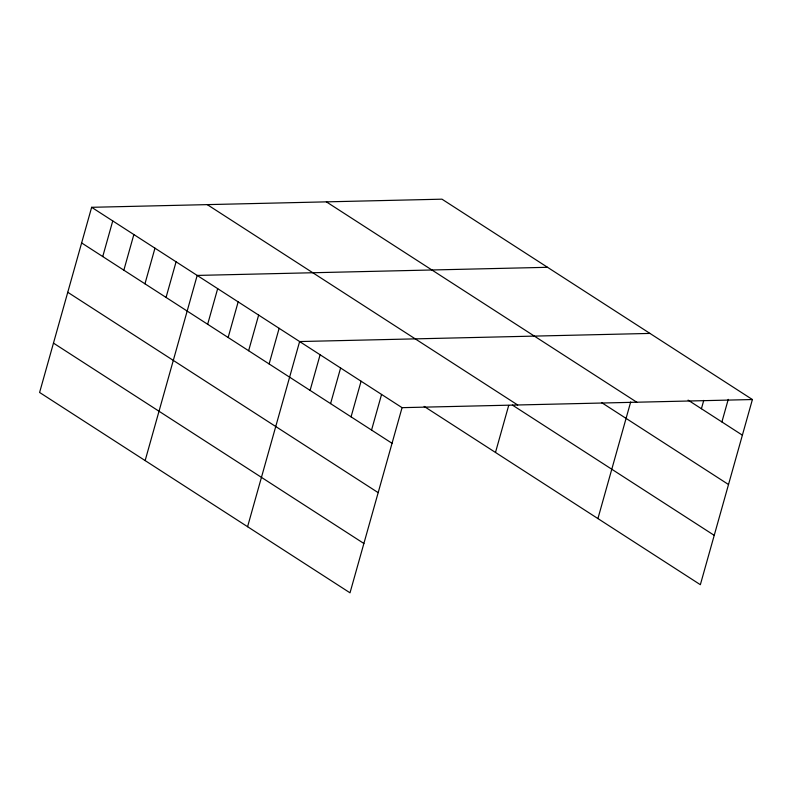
<?xml version="1.0" encoding="UTF-8"?>
<svg xmlns="http://www.w3.org/2000/svg" width="792" height="792" viewBox="0 0 792 792"><rect width="100%" height="100%" fill="white"/><g stroke="black" fill="none" stroke-linecap="round" stroke-linejoin="round"><path stroke-width="1.19" d="M91.644 207.306L39.6 392.466L350.014 592.822L402.059 407.662L91.644 207.306L441.986 199.178L752.4 399.534L700.356 584.694L424.116 406.395M102.742 256.558L112.751 220.928M123.849 270.181L133.858 234.551M144.956 283.803L154.965 248.173M166.063 297.436L176.081 261.805M145.144 460.588L197.188 275.428L547.529 267.3M207.662 324.284L217.671 288.654M228.145 337.501L238.164 301.871M248.629 350.727L258.647 315.097M269.122 363.954L279.13 328.324M247.579 526.71L299.623 341.55L649.965 333.422M310.098 390.397L320.107 354.767M330.581 403.623L340.6 367.993M351.064 416.849L361.083 381.219M371.557 430.076L381.566 394.446M495.485 452.46L508.692 405.464M597.92 518.582L630.699 401.94M701.415 408.721L703.751 400.405M721.898 421.948L728.244 399.376M402.059 407.662L752.4 399.534M688.09 400.128L742.381 435.164M326.373 201.861L636.788 402.217M601.494 402.524L728.511 484.516M207.256 204.623L517.671 404.979M512.424 405.098L714.226 535.352M81.635 242.936L392.04 443.292M67.766 292.278L378.17 492.644M53.47 343.114L363.884 543.48"/></g></svg>
